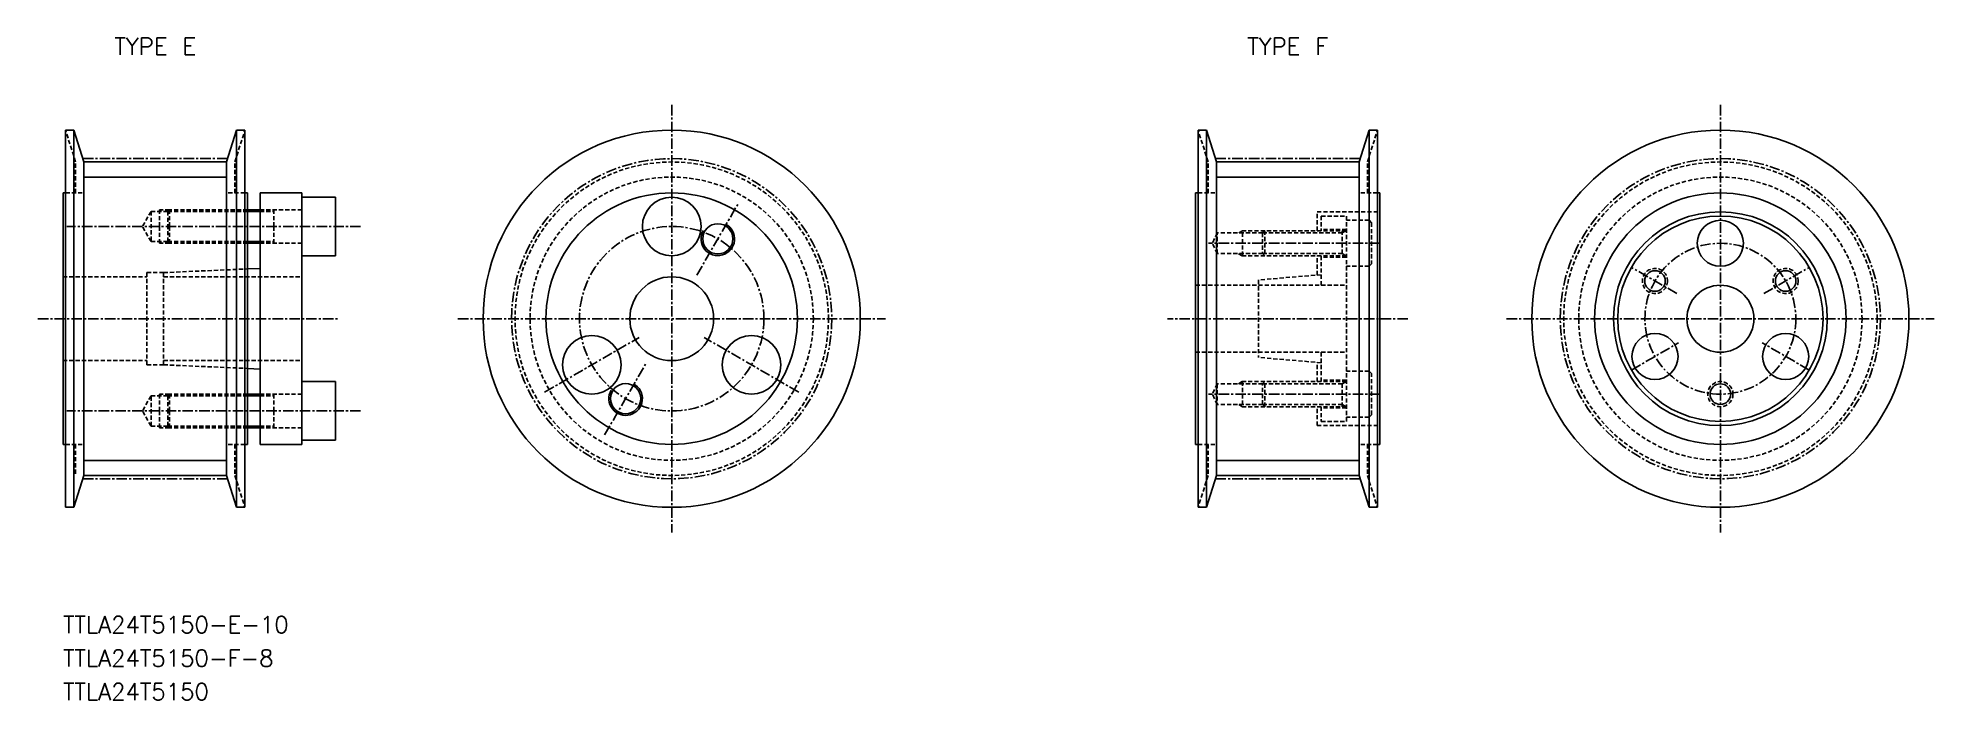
# Model space of a CAD drawing. Extents: x 3431 to 3658, y 19273 to 19352.
import ezdxf
from ezdxf.enums import TextEntityAlignment as Align

# ---------------------------------------------------------------- set-up
doc = ezdxf.new("R2010")
doc.units = 0
doc.linetypes.add('CENTER', pattern=[2, 1.25, -0.25, 0.25, -0.25])
doc.linetypes.add('DASHED', pattern=[0.75, 0.5, -0.25])
doc.layers.get('0').update_dxf_attribs({"linetype": 'CONTINUOUS'})
doc.layers.add('CENTER', color=1, linetype='CENTER')
doc.styles.add('MISUMI', font='txt.shx')

msp = doc.modelspace()

# ---------------------------------------------------------------- linework, layer by layer
at = {"color": 1, "linetype": 'CENTER'}
for p, q in [((3506.94, 19344.06), (3506.94, 19293.06)), ((3632.05, 19344.06), (3632.05, 19293.06)), ((3436.7, 19337.66), (3453.95, 19337.66)), ((3571.81, 19337.66), (3589.06, 19337.66)), ((3431.32, 19318.56), (3467.31, 19318.56)), ((3481.44, 19318.56), (3532.44, 19318.56)), ((3606.55, 19318.56), (3657.55, 19318.56)), ((3436.7, 19299.46), (3453.95, 19299.46)), ((3571.81, 19299.46), (3589.06, 19299.46))]:
    msp.add_line(p, q, dxfattribs=at)
at = {"color": 7, "linetype": 'CONTINUOUS'}
for p, q in [((3435.62, 19341.06), (3434.62, 19341.06)), ((3434.62, 19341.06), (3434.62, 19318.56)), ((3436.82, 19337.26), (3435.62, 19341.06)), ((3435.62, 19341.06), (3435.62, 19318.56)), ((3453.82, 19337.26), (3455.02, 19341.06)), ((3455.02, 19341.06), (3456.02, 19341.06)), ((3455.02, 19341.06), (3455.02, 19318.56)), ((3456.02, 19341.06), (3456.02, 19318.56)), ((3570.74, 19341.06), (3569.74, 19341.06)), ((3569.74, 19341.06), (3569.74, 19296.06)), ((3571.94, 19337.26), (3570.74, 19341.06)), ((3570.74, 19341.06), (3570.74, 19296.06)), ((3588.94, 19337.26), (3590.14, 19341.06)), ((3590.14, 19341.06), (3591.14, 19341.06)), ((3590.14, 19341.06), (3590.14, 19296.06)), ((3591.14, 19341.06), (3591.14, 19296.06)), ((3436.82, 19333.56), (3436.82, 19337.26)), ((3436.82, 19337.26), (3453.82, 19337.26)), ((3453.82, 19333.56), (3453.82, 19337.26)), ((3571.94, 19333.56), (3571.94, 19337.26)), ((3571.94, 19337.26), (3588.94, 19337.26)), ((3588.94, 19333.56), (3588.94, 19337.26)), ((3434.32, 19333.56), (3434.62, 19333.56)), ((3434.32, 19318.56), (3434.32, 19333.56)), ((3436.82, 19333.56), (3436.82, 19318.56)), ((3453.82, 19333.56), (3453.82, 19318.56)), ((3456.32, 19333.56), (3456.02, 19333.56)), ((3456.32, 19318.56), (3456.32, 19333.56)), ((3457.82, 19333.56), (3462.82, 19333.56)), ((3457.82, 19333.56), (3457.82, 19331.56)), ((3462.82, 19333.56), (3462.82, 19333.06)), ((3462.82, 19333.06), (3462.82, 19326.06)), ((3462.82, 19333.06), (3466.82, 19333.06)), ((3466.82, 19333.06), (3466.82, 19329.56)), ((3569.44, 19333.56), (3569.74, 19333.56)), ((3569.44, 19303.56), (3569.44, 19333.56)), ((3571.94, 19333.56), (3571.94, 19303.56)), ((3588.94, 19333.56), (3588.94, 19303.56)), ((3591.44, 19333.56), (3591.14, 19333.56)), ((3591.44, 19303.56), (3591.44, 19333.56)), ((3457.82, 19331.56), (3456.32, 19331.56)), ((3457.82, 19331.56), (3457.82, 19327.56)), ((3466.82, 19326.06), (3466.82, 19329.56)), ((3457.82, 19327.56), (3456.32, 19327.56)), ((3457.82, 19327.56), (3457.82, 19324.56)), ((3457.82, 19324.56), (3456.32, 19324.5)), ((3457.82, 19324.56), (3457.82, 19318.56)), ((3462.82, 19326.06), (3462.82, 19318.56)), ((3462.82, 19326.06), (3466.82, 19326.06)), ((3434.32, 19318.56), (3434.32, 19303.56)), ((3434.62, 19296.06), (3434.62, 19318.56)), ((3435.62, 19296.06), (3435.62, 19318.56)), ((3436.82, 19303.56), (3436.82, 19318.56)), ((3453.82, 19303.56), (3453.82, 19318.56)), ((3455.02, 19296.06), (3455.02, 19318.56)), ((3456.02, 19296.06), (3456.02, 19318.56)), ((3456.32, 19318.56), (3456.32, 19303.56)), ((3457.82, 19312.56), (3457.82, 19318.56)), ((3462.82, 19311.06), (3462.82, 19318.56)), ((3457.82, 19312.56), (3456.32, 19312.63)), ((3457.82, 19309.56), (3457.82, 19312.56)), ((3462.82, 19304.06), (3462.82, 19311.06)), ((3462.82, 19311.06), (3466.82, 19311.06)), ((3466.82, 19311.06), (3466.82, 19307.56)), ((3457.82, 19309.56), (3456.32, 19309.56)), ((3457.82, 19305.56), (3457.82, 19309.56)), ((3466.82, 19304.06), (3466.82, 19307.56)), ((3434.32, 19303.56), (3434.62, 19303.56)), ((3436.82, 19303.56), (3436.82, 19299.86)), ((3453.82, 19303.56), (3453.82, 19299.86)), ((3456.32, 19303.56), (3456.02, 19303.56)), ((3457.82, 19305.56), (3456.32, 19305.56)), ((3457.82, 19303.56), (3457.82, 19305.56)), ((3457.82, 19303.56), (3462.82, 19303.56)), ((3462.82, 19304.06), (3466.82, 19304.06)), ((3462.82, 19303.56), (3462.82, 19304.06)), ((3569.44, 19303.56), (3569.74, 19303.56)), ((3571.94, 19303.56), (3571.94, 19299.86)), ((3588.94, 19303.56), (3588.94, 19299.86)), ((3591.44, 19303.56), (3591.14, 19303.56)), ((3436.82, 19299.86), (3435.62, 19296.06)), ((3436.82, 19299.86), (3453.82, 19299.86)), ((3453.82, 19299.86), (3455.02, 19296.06)), ((3571.94, 19299.86), (3570.74, 19296.06)), ((3571.94, 19299.86), (3588.94, 19299.86)), ((3588.94, 19299.86), (3590.14, 19296.06)), ((3435.62, 19296.06), (3434.62, 19296.06)), ((3455.02, 19296.06), (3456.02, 19296.06)), ((3570.74, 19296.06), (3569.74, 19296.06)), ((3590.14, 19296.06), (3591.14, 19296.06))]:
    msp.add_line(p, q, dxfattribs=at)
at = {"color": 3, "linetype": 'DASHED'}
for p, q in [((3435.82, 19337.26), (3434.62, 19341.06)), ((3454.82, 19337.26), (3456.02, 19341.06)), ((3570.94, 19337.26), (3569.74, 19341.06)), ((3589.94, 19337.26), (3591.14, 19341.06)), ((3435.82, 19333.56), (3435.82, 19337.26)), ((3454.82, 19333.56), (3454.82, 19337.26)), ((3570.94, 19333.56), (3570.94, 19337.26)), ((3589.94, 19333.56), (3589.94, 19337.26)), ((3434.62, 19333.56), (3436.82, 19333.56)), ((3456.02, 19333.56), (3453.82, 19333.56)), ((3569.74, 19333.56), (3571.94, 19333.56)), ((3591.14, 19333.56), (3588.94, 19333.56)), ((3444.82, 19331.36), (3443.79, 19329.56)), ((3444.82, 19331.36), (3444.82, 19327.76)), ((3446.82, 19331.36), (3444.82, 19331.36)), ((3447.02, 19331.56), (3445.82, 19331.56)), ((3445.82, 19331.56), (3445.82, 19329.56)), ((3447.02, 19331.56), (3446.82, 19331.36)), ((3446.82, 19331.36), (3456.32, 19331.36)), ((3446.82, 19331.36), (3446.82, 19329.56)), ((3456.32, 19331.56), (3447.02, 19331.56)), ((3447.02, 19331.56), (3447.02, 19329.56)), ((3462.82, 19331.56), (3457.82, 19331.56)), ((3457.82, 19331.36), (3459.49, 19331.36)), ((3459.49, 19331.56), (3459.49, 19329.56)), ((3583.94, 19331.31), (3591.44, 19331.31)), ((3583.94, 19329.06), (3583.94, 19331.31)), ((3584.44, 19330.81), (3587.44, 19330.81)), ((3584.44, 19330.81), (3584.44, 19329.06)), ((3587.44, 19330.81), (3587.44, 19306.31)), ((3444.82, 19327.76), (3443.79, 19329.56)), ((3445.82, 19327.56), (3445.82, 19329.56)), ((3446.82, 19327.76), (3446.82, 19329.56)), ((3447.02, 19327.56), (3447.02, 19329.56)), ((3459.49, 19327.56), (3459.49, 19329.56)), ((3572.02, 19328.79), (3571.44, 19327.56)), ((3577.44, 19328.79), (3572.02, 19328.79)), ((3572.02, 19326.33), (3572.02, 19328.79)), ((3575.02, 19329.06), (3574.55, 19328.79)), ((3577.71, 19329.06), (3575.02, 19329.06)), ((3575.02, 19326.06), (3575.02, 19329.06)), ((3577.44, 19328.79), (3577.71, 19329.06)), ((3586.94, 19328.79), (3577.44, 19328.79)), ((3577.44, 19328.79), (3577.44, 19326.33)), ((3587.44, 19329.06), (3577.71, 19329.06)), ((3577.71, 19329.06), (3577.71, 19326.06)), ((3587.44, 19329.21), (3584.44, 19329.21)), ((3586.94, 19329.06), (3586.94, 19326.06)), ((3586.94, 19328.79), (3587.4, 19329.06)), ((3590.14, 19330.31), (3587.44, 19330.31)), ((3590.14, 19330.31), (3590.14, 19324.81)), ((3590.14, 19330.31), (3590.44, 19330.01)), ((3590.44, 19330.01), (3590.44, 19325.11)), ((3446.82, 19327.76), (3444.82, 19327.76)), ((3447.02, 19327.56), (3445.82, 19327.56)), ((3446.82, 19327.76), (3456.32, 19327.76)), ((3447.02, 19327.56), (3446.82, 19327.76)), ((3456.32, 19327.56), (3447.02, 19327.56)), ((3457.82, 19327.76), (3459.49, 19327.76)), ((3462.82, 19327.56), (3457.82, 19327.56)), ((3572.02, 19326.33), (3571.44, 19327.56)), ((3571.45, 19327.56), (3571.45, 19327.56)), ((3572.01, 19326.36), (3572.01, 19326.36)), ((3577.44, 19326.33), (3572.01, 19326.33)), ((3575.01, 19326.06), (3574.54, 19326.33)), ((3586.94, 19326.33), (3577.44, 19326.33)), ((3577.71, 19326.06), (3577.44, 19326.33)), ((3586.94, 19326.33), (3587.4, 19326.06)), ((3444.32, 19324.06), (3446.32, 19324.06)), ((3444.32, 19324.06), (3444.32, 19318.56)), ((3446.32, 19324.06), (3456.32, 19324.5)), ((3446.32, 19324.06), (3446.32, 19318.56)), ((3577.71, 19326.06), (3575.01, 19326.06)), ((3587.44, 19326.06), (3577.71, 19326.06)), ((3583.94, 19323.77), (3583.94, 19326.06)), ((3584.44, 19326.06), (3584.44, 19322.56)), ((3587.44, 19325.91), (3584.44, 19325.91)), ((3590.14, 19324.81), (3587.44, 19324.81)), ((3590.14, 19324.81), (3590.44, 19325.11)), ((3434.32, 19323.56), (3444.32, 19323.56)), ((3446.32, 19323.56), (3462.82, 19323.56)), ((3569.44, 19322.56), (3576.94, 19322.56)), ((3584.44, 19323.81), (3576.94, 19323.19)), ((3576.94, 19323.19), (3576.94, 19313.94)), ((3576.94, 19322.56), (3587.44, 19322.56)), ((3444.32, 19313.06), (3444.32, 19318.56)), ((3446.32, 19313.06), (3446.32, 19318.56)), ((3434.32, 19313.56), (3444.32, 19313.56)), ((3444.32, 19313.06), (3446.32, 19313.06)), ((3446.32, 19313.56), (3462.82, 19313.56)), ((3446.32, 19313.06), (3456.32, 19312.63)), ((3569.44, 19314.56), (3576.94, 19314.56)), ((3576.94, 19314.56), (3587.44, 19314.56)), ((3584.44, 19313.31), (3576.94, 19313.94)), ((3583.94, 19311.06), (3583.94, 19313.35)), ((3584.44, 19314.56), (3584.44, 19311.06)), ((3572.02, 19310.79), (3571.44, 19309.56)), ((3577.44, 19310.79), (3572.01, 19310.79)), ((3572.01, 19310.76), (3572.01, 19310.76)), ((3572.02, 19310.79), (3572.02, 19308.33)), ((3575.01, 19311.06), (3574.54, 19310.79)), ((3577.71, 19311.06), (3575.01, 19311.06)), ((3575.02, 19311.06), (3575.02, 19308.06)), ((3577.71, 19311.06), (3577.44, 19310.79)), ((3586.94, 19310.79), (3577.44, 19310.79)), ((3577.44, 19308.33), (3577.44, 19310.79)), ((3587.44, 19311.06), (3577.71, 19311.06)), ((3577.71, 19308.06), (3577.71, 19311.06)), ((3587.44, 19311.21), (3584.44, 19311.21)), ((3586.94, 19308.06), (3586.94, 19311.06)), ((3586.94, 19310.79), (3587.4, 19311.06)), ((3590.14, 19312.31), (3587.44, 19312.31)), ((3590.14, 19306.81), (3590.14, 19312.31)), ((3590.14, 19312.31), (3590.44, 19312.01)), ((3590.44, 19307.11), (3590.44, 19312.01)), ((3444.82, 19309.36), (3443.79, 19307.56)), ((3446.82, 19309.36), (3444.82, 19309.36)), ((3444.82, 19305.76), (3444.82, 19309.36)), ((3447.02, 19309.56), (3445.82, 19309.56)), ((3445.82, 19309.56), (3445.82, 19307.56)), ((3447.02, 19309.56), (3446.82, 19309.36)), ((3446.82, 19309.36), (3456.32, 19309.36)), ((3446.82, 19309.36), (3446.82, 19307.56)), ((3456.32, 19309.56), (3447.02, 19309.56)), ((3447.02, 19309.56), (3447.02, 19307.56)), ((3462.82, 19309.56), (3457.82, 19309.56)), ((3457.82, 19309.36), (3459.49, 19309.36)), ((3459.49, 19309.56), (3459.49, 19307.56)), ((3572.02, 19308.33), (3571.44, 19309.56)), ((3571.45, 19309.56), (3571.45, 19309.56)), ((3577.44, 19308.33), (3572.02, 19308.33)), ((3575.02, 19308.06), (3574.55, 19308.33)), ((3577.71, 19308.06), (3575.02, 19308.06)), ((3586.94, 19308.33), (3577.44, 19308.33)), ((3577.44, 19308.33), (3577.71, 19308.06)), ((3587.44, 19308.06), (3577.71, 19308.06)), ((3583.94, 19305.81), (3583.94, 19308.06)), ((3584.44, 19308.06), (3584.44, 19306.31)), ((3586.94, 19308.33), (3587.4, 19308.06)), ((3444.82, 19305.76), (3443.79, 19307.56)), ((3445.82, 19305.56), (3445.82, 19307.56)), ((3446.82, 19305.76), (3446.82, 19307.56)), ((3447.02, 19305.56), (3447.02, 19307.56)), ((3459.49, 19305.56), (3459.49, 19307.56)), ((3583.94, 19305.81), (3591.44, 19305.81)), ((3587.44, 19307.91), (3584.44, 19307.91)), ((3584.44, 19306.31), (3587.44, 19306.31)), ((3590.14, 19306.81), (3587.44, 19306.81)), ((3590.14, 19306.81), (3590.44, 19307.11)), ((3434.62, 19303.56), (3436.82, 19303.56)), ((3435.82, 19303.56), (3435.82, 19299.86)), ((3446.82, 19305.76), (3444.82, 19305.76)), ((3447.02, 19305.56), (3445.82, 19305.56)), ((3446.82, 19305.76), (3456.32, 19305.76)), ((3447.02, 19305.56), (3446.82, 19305.76)), ((3456.32, 19305.56), (3447.02, 19305.56)), ((3456.02, 19303.56), (3453.82, 19303.56)), ((3454.82, 19303.56), (3454.82, 19299.86)), ((3457.82, 19305.76), (3459.49, 19305.76)), ((3462.82, 19305.56), (3457.82, 19305.56)), ((3569.74, 19303.56), (3571.94, 19303.56)), ((3570.94, 19303.56), (3570.94, 19299.86)), ((3591.14, 19303.56), (3588.94, 19303.56)), ((3589.94, 19303.56), (3589.94, 19299.86)), ((3454.82, 19299.86), (3456.02, 19296.06)), ((3570.94, 19299.86), (3569.74, 19296.06)), ((3589.94, 19299.86), (3591.14, 19296.06))]:
    msp.add_line(p, q, dxfattribs=at)
at = {"color": 3, "linetype": 'CONTINUOUS'}
for p, q in [((3436.82, 19335.46), (3453.82, 19335.46)), ((3571.94, 19335.46), (3588.94, 19335.46)), ((3436.82, 19301.66), (3453.82, 19301.66)), ((3571.94, 19301.66), (3588.94, 19301.66))]:
    msp.add_line(p, q, dxfattribs=at)
at = {"color": 3}
for p, q in [((3457.82, 19331.36), (3456.32, 19331.36)), ((3457.82, 19327.76), (3456.32, 19327.76)), ((3457.82, 19309.36), (3456.32, 19309.36)), ((3457.82, 19305.76), (3456.32, 19305.76))]:
    msp.add_line(p, q, dxfattribs=at)
at = {"color": 7, "linetype": 'CONTINUOUS'}
for centre, radius in [((3506.94, 19318.56), 22.5), ((3632.05, 19318.56), 22.5), ((3506.94, 19318.56), 15), ((3506.94, 19318.56), 15), ((3506.94, 19318.56), 15), ((3506.94, 19318.56), 15), ((3506.94, 19329.56), 3.5), ((3632.05, 19318.56), 15), ((3632.05, 19318.56), 15), ((3632.05, 19318.56), 15), ((3632.05, 19318.56), 15), ((3632.05, 19318.56), 12.75), ((3632.05, 19318.56), 12.25), ((3512.44, 19328.09), 1.8), ((3632.05, 19327.56), 2.75), ((3624.25, 19323.06), 1.23), ((3639.84, 19323.06), 1.23), ((3506.94, 19318.56), 5), ((3632.05, 19318.56), 4), ((3497.41, 19313.06), 3.5), ((3516.46, 19313.06), 3.5), ((3624.25, 19314.06), 2.75), ((3639.84, 19314.06), 2.75), ((3501.44, 19309.03), 1.8), ((3632.05, 19309.56), 1.23)]:
    msp.add_circle(centre, radius, dxfattribs=at)
at = {"color": 1, "linetype": 'CENTER'}
for centre in [(3506.94, 19318.56), (3632.05, 19318.56)]:
    msp.add_circle(centre, 19.1, dxfattribs=at)
at = {"color": 3, "linetype": 'DASHED'}
for centre, radius in [((3506.94, 19318.56), 18.7), ((3506.94, 19318.56), 16.9), ((3632.05, 19318.56), 18.7), ((3632.05, 19318.56), 16.9), ((3624.25, 19323.06), 1.5), ((3639.84, 19323.06), 1.5), ((3632.05, 19309.56), 1.5)]:
    msp.add_circle(centre, radius, dxfattribs=at)
at = {"color": 3, "linetype": 'CONTINUOUS'}
for centre in [(3512.44, 19328.09), (3501.44, 19309.03)]:
    msp.add_arc(centre, 2, 150, 62, dxfattribs=at)
at = {"layer": 'CENTER', "color": 1, "linetype": 'CENTER'}
for p, q in [((3506.94, 19336.06), (3506.94, 19323.06)), ((3509.94, 19323.76), (3514.94, 19332.42)), ((3469.82, 19329.56), (3434.79, 19329.56)), ((3591.44, 19327.56), (3570.99, 19327.56)), ((3626.85, 19321.56), (3621.44, 19324.69)), ((3637.24, 19321.56), (3642.66, 19324.69)), ((3594.77, 19318.56), (3566.08, 19318.56)), ((3491.78, 19309.81), (3503.04, 19316.31)), ((3522.09, 19309.81), (3510.83, 19316.31)), ((3621.44, 19312.44), (3627.07, 19315.69)), ((3642.66, 19312.44), (3637.03, 19315.69)), ((3498.94, 19304.7), (3503.94, 19313.36)), ((3591.44, 19309.56), (3570.99, 19309.56)), ((3469.82, 19307.56), (3434.79, 19307.56))]:
    msp.add_line(p, q, dxfattribs=at)
for centre, radius in [((3506.94, 19318.56), 11), ((3632.05, 19318.56), 9)]:
    msp.add_circle(centre, radius, dxfattribs=at)

# ---------------------------------------------------------------- texts
at = {"color": 7, "linetype": 'CONTINUOUS', "style": 'MISUMI'}
for s, p in [('TYPE E', (3445.32, 19351.06)), ('TYPE F', (3580.44, 19351.06))]:
    msp.add_text(s, height=2, dxfattribs=at).set_placement(p, align=Align.MIDDLE_CENTER)
for s, p in [('TTLA24T5150-E-10', (3434.32, 19281.06)), ('TTLA24T5150-F-8', (3434.32, 19277.06)), ('TTLA24T5150', (3434.32, 19273.06))]:
    msp.add_text(s, height=2, dxfattribs=at).set_placement(p)

doc.saveas('drawing.dxf')
